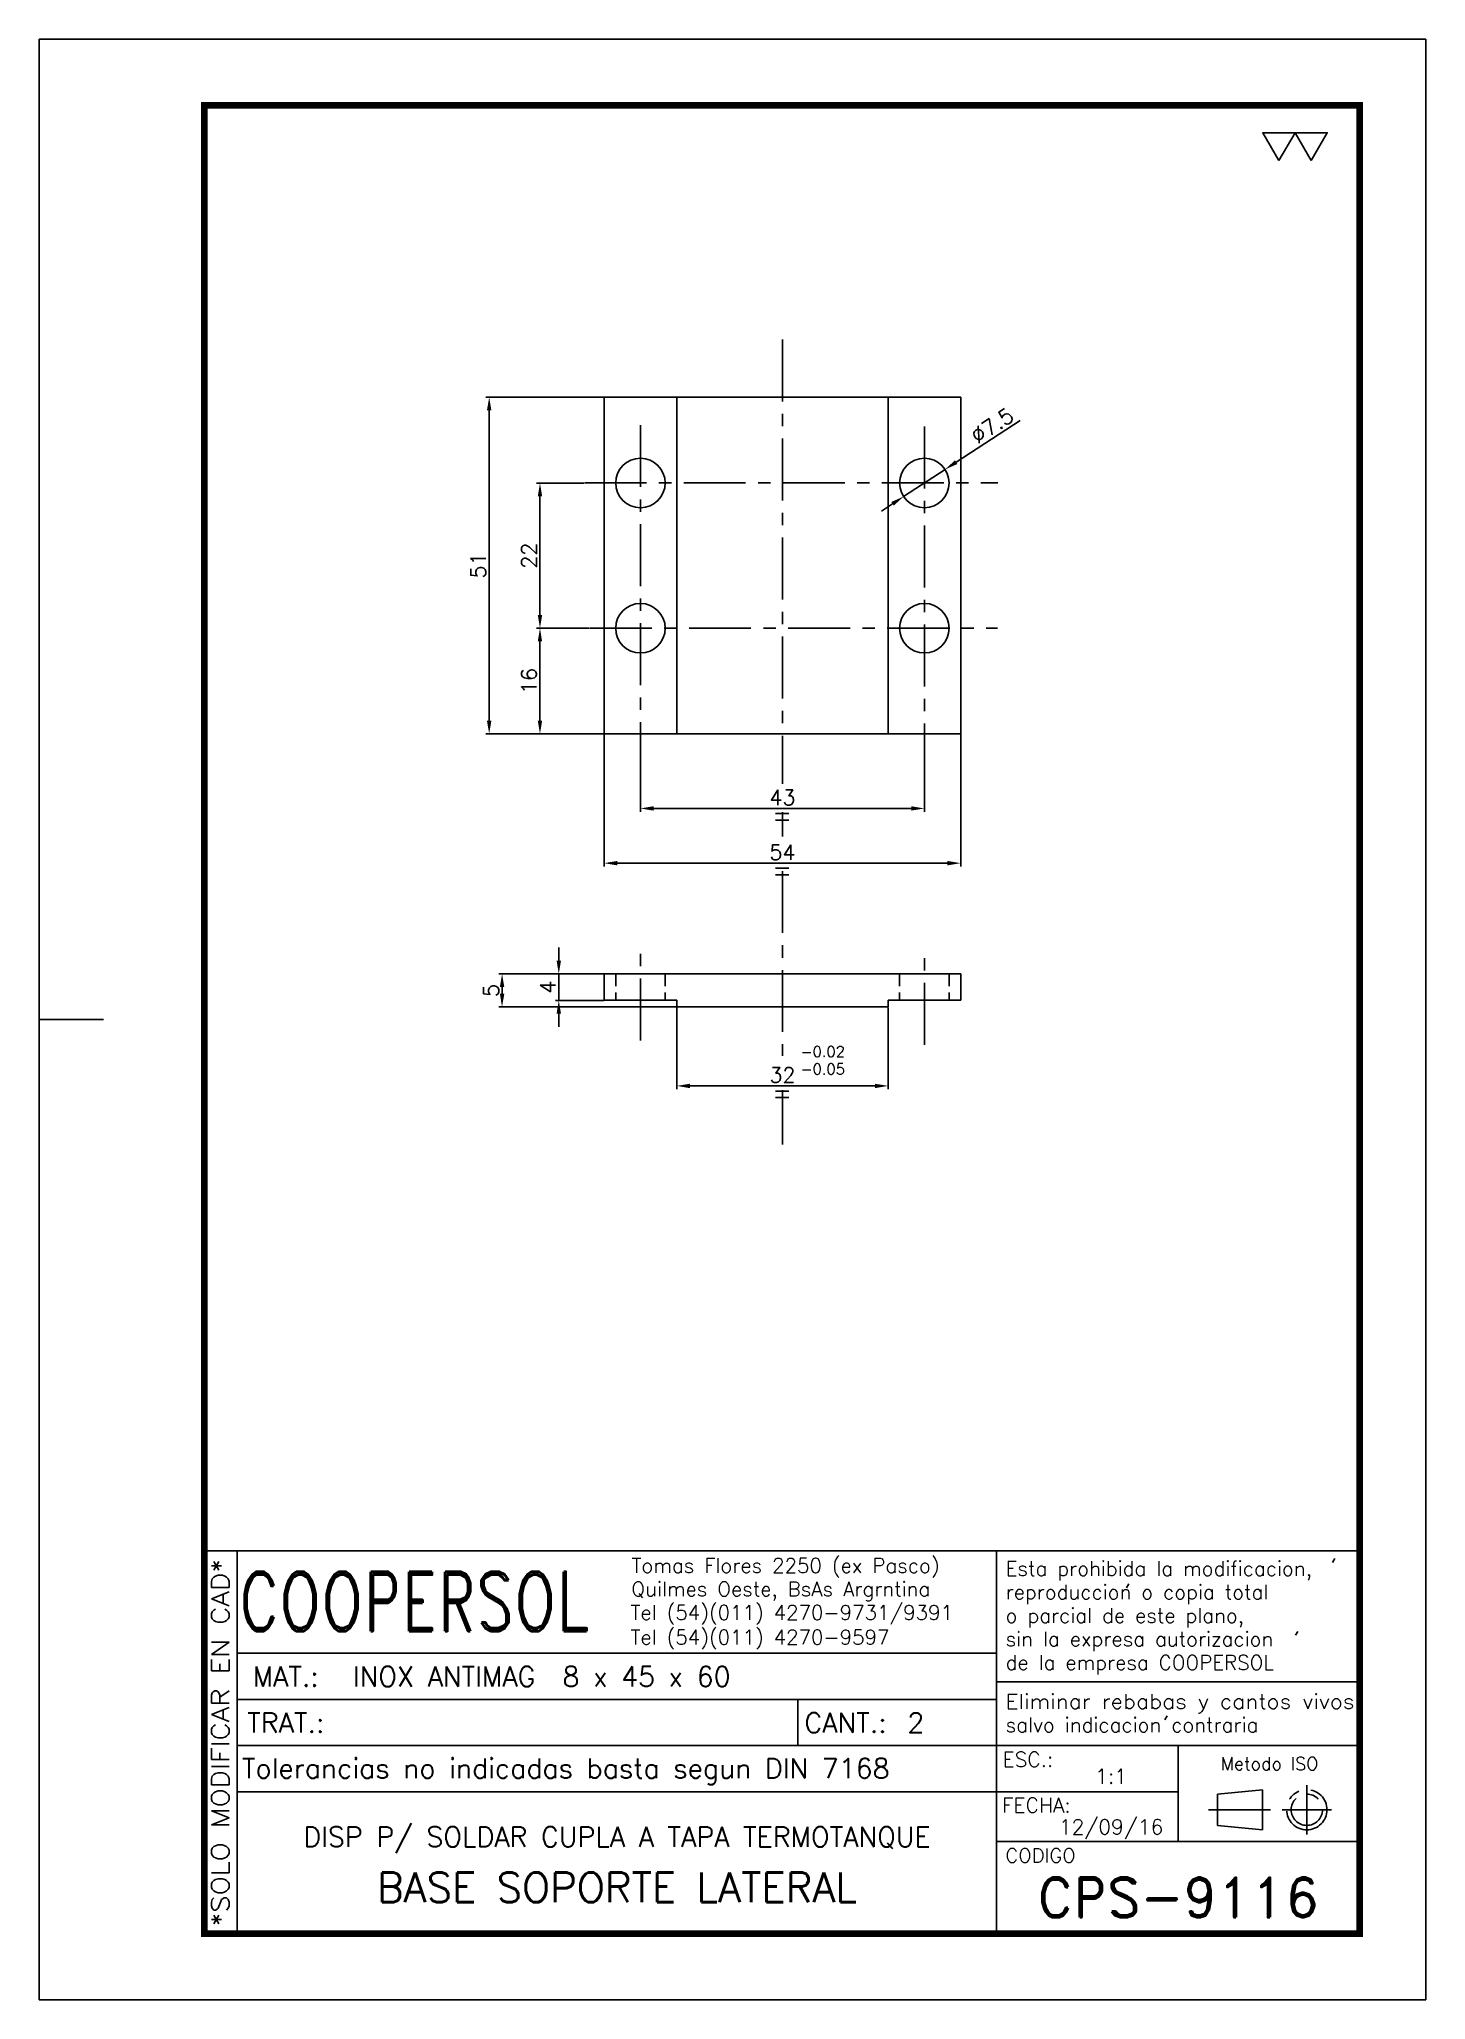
# Model space of a CAD drawing. Extents: x 0 to 210, y 0 to 297.
import ezdxf
from ezdxf.enums import TextEntityAlignment as Align

# ---------------------------------------------------------------- set-up
doc = ezdxf.new("R2010")
doc.units = 0
doc.header["$LTSCALE"] = 7.5
doc.header["$MEASUREMENT"] = 0
doc.linetypes.add('CENTER', pattern=[2, 1.25, -0.25, 0.25, -0.25])
doc.linetypes.add('HIDDEN', pattern=[0.375, 0.25, -0.125])
doc.layers.get('0').update_dxf_attribs({"linetype": 'CONTINUOUS'})
doc.layers.get('DEFPOINTS').update_dxf_attribs({"linetype": 'CONTINUOUS'})
for name, color, linetype in [('0-CO', 3, 'CONTINUOUS'), ('1', 1, 'CENTER'), ('CL', 1, 'CENTER'), ('CO', 3, 'CONTINUOUS'), ('OC', 1, 'HIDDEN')]:
    doc.layers.add(name, color=color, linetype=linetype)
doc.styles.add('ROMAND', font='ROMAND')
doc.styles.add('ROMANS', font='ROMANS.SHX')
doc.dimstyles.new('1', dxfattribs={"dimtxt": 2.3, "dimasz": 2, "dimexe": 0.5, "dimexo": 0.0625, "dimgap": 0.5, "dimtad": 1, "dimdec": 4, "dimdsep": 46, "dimtxsty": 'ROMANS', "dimcen": -2, "dimclrt": 7, "dimadec": 0, "dimazin": 0, "dimtfac": 0.869565, "dimtdec": 4, "dimtmove": 0, "dimatfit": 3, "dimfxl": 1, "dimtolj": 1, "dimarcsym": 0})

# ---------------------------------------------------------------- blocks, each defined once
blk = doc.blocks.new('A4G')
blk.add_line((0, 148.5), (9.75, 148.5))
blk.add_lwpolyline([(0, 297), (210, 297), (210, 0), (0, 0)], close=True)
at = {"const_width": 1}
blk.add_lwpolyline([(25, 287), (200, 287), (200, 10), (25, 10)], close=True, dxfattribs=at)
blk = doc.blocks.new('*D3')
at = {"layer": 'CO', "color": 0, "lineweight": -2}
for p, q in [((78.69, 157.4), (78.69, 159.4)), ((85.5, 155.4), (78.19, 155.4)), ((78.69, 151.4), (78.69, 155.4)), ((85.5, 151.4), (78.19, 151.4)), ((78.69, 149.4), (78.69, 147.4))]:
    blk.add_line(p, q, dxfattribs=at)
at = {"layer": 'CO', "color": 0}
for points in [[(78.36, 157.4), (79.02, 157.4), (78.69, 155.4)], [(78.36, 149.4), (79.02, 149.4), (78.69, 151.4)]]:
    blk.add_solid(points, dxfattribs=at)
at = {"layer": 'DEFPOINTS', "color": 0}
for p in [(78.69, 155.4), (85.56, 155.4), (85.56, 151.4)]:
    blk.add_point(p, dxfattribs=at)
at = {"layer": 'CO', "color": 7, "insert": (77.04, 153.4), "char_height": 2.3, "attachment_point": 5, "rotation": 90, "style": 'ROMANS'}
blk.add_mtext('\\A1;4', dxfattribs=at)
blk = doc.blocks.new('*D4')
at = {"layer": 'CO', "color": 0, "lineweight": -2}
for p, q in [((85.43, 155.4), (69.6, 155.4)), ((70.1, 152.4), (70.1, 153.4)), ((96.5, 150.4), (69.6, 150.4))]:
    blk.add_line(p, q, dxfattribs=at)
at = {"layer": 'CO', "color": 0}
for points in [[(69.77, 153.4), (70.44, 153.4), (70.1, 155.4)], [(69.77, 152.4), (70.44, 152.4), (70.1, 150.4)]]:
    blk.add_solid(points, dxfattribs=at)
at = {"layer": 'DEFPOINTS', "color": 0}
for p in [(70.1, 155.4), (85.5, 155.4), (96.56, 150.4)]:
    blk.add_point(p, dxfattribs=at)
at = {"layer": 'CO', "color": 7, "insert": (68.45, 152.9), "char_height": 2.3, "attachment_point": 5, "rotation": 90, "style": 'ROMANS'}
blk.add_mtext('\\A1;5', dxfattribs=at)
blk = doc.blocks.new('*D5')
at = {"layer": 'CO', "color": 0, "lineweight": -2}
for p, q in [((96.56, 150.34), (96.56, 137.94)), ((128.56, 150.34), (128.56, 137.94)), ((98.56, 138.44), (126.56, 138.44))]:
    blk.add_line(p, q, dxfattribs=at)
at = {"layer": 'CO', "color": 0}
for points in [[(98.56, 138.77), (98.56, 138.1), (96.56, 138.44)], [(126.56, 138.77), (126.56, 138.1), (128.56, 138.44)]]:
    blk.add_solid(points, dxfattribs=at)
at = {"layer": 'DEFPOINTS', "color": 0}
for p in [(96.56, 150.4), (128.56, 150.4), (128.56, 138.44)]:
    blk.add_point(p, dxfattribs=at)
at = {"layer": 'CO', "color": 7, "insert": (112.56, 140.09), "char_height": 2.3, "attachment_point": 5, "style": 'ROMANS'}
blk.add_mtext('\\A1;32', dxfattribs=at)
blk = doc.blocks.new('*D6')
at = {"layer": 'CO', "color": 0, "lineweight": -2}
for p, q in [((91.06, 187.17), (91.06, 179.97)), ((134.06, 186.52), (134.06, 179.97)), ((93.06, 180.47), (132.06, 180.47))]:
    blk.add_line(p, q, dxfattribs=at)
at = {"layer": 'CO', "color": 0}
for points in [[(93.06, 180.81), (93.06, 180.14), (91.06, 180.47)], [(132.06, 180.81), (132.06, 180.14), (134.06, 180.47)]]:
    blk.add_solid(points, dxfattribs=at)
at = {"layer": 'DEFPOINTS', "color": 0}
for p in [(91.06, 187.23), (134.06, 186.58), (134.06, 180.47)]:
    blk.add_point(p, dxfattribs=at)
at = {"layer": 'CO', "color": 7, "insert": (112.56, 182.12), "char_height": 2.3, "attachment_point": 5, "style": 'ROMANS'}
blk.add_mtext('\\A1;43', dxfattribs=at)
blk = doc.blocks.new('*D7')
at = {"layer": 'CO', "color": 0, "lineweight": -2}
for p, q in [((83.36, 207.77), (75.34, 207.77)), ((75.84, 193.77), (75.84, 205.77)), ((85.5, 191.77), (75.34, 191.77))]:
    blk.add_line(p, q, dxfattribs=at)
at = {"layer": 'CO', "color": 0}
for points in [[(75.51, 205.77), (76.17, 205.77), (75.84, 207.77)], [(75.51, 193.77), (76.17, 193.77), (75.84, 191.77)]]:
    blk.add_solid(points, dxfattribs=at)
at = {"layer": 'DEFPOINTS', "color": 0}
for p in [(75.84, 207.77), (83.42, 207.77), (85.56, 191.77)]:
    blk.add_point(p, dxfattribs=at)
at = {"layer": 'CO', "color": 7, "insert": (74.19, 199.77), "char_height": 2.3, "attachment_point": 5, "rotation": 90, "style": 'ROMANS'}
blk.add_mtext('\\A1;16', dxfattribs=at)
blk = doc.blocks.new('*D8')
at = {"layer": 'CO', "color": 0, "lineweight": -2}
for p, q in [((82.55, 229.77), (75.34, 229.77)), ((75.84, 209.77), (75.84, 227.77)), ((83.36, 207.77), (75.34, 207.77))]:
    blk.add_line(p, q, dxfattribs=at)
at = {"layer": 'CO', "color": 0}
for points in [[(75.51, 227.77), (76.17, 227.77), (75.84, 229.77)], [(75.51, 209.77), (76.17, 209.77), (75.84, 207.77)]]:
    blk.add_solid(points, dxfattribs=at)
at = {"layer": 'DEFPOINTS', "color": 0}
for p in [(75.84, 229.77), (82.62, 229.77), (83.42, 207.77)]:
    blk.add_point(p, dxfattribs=at)
at = {"layer": 'CO', "color": 7, "insert": (74.19, 218.77), "char_height": 2.3, "attachment_point": 5, "rotation": 90, "style": 'ROMANS'}
blk.add_mtext('\\A1;22', dxfattribs=at)
blk = doc.blocks.new('*D9')
at = {"layer": 'CO', "color": 0, "lineweight": -2}
for p, q in [((85.5, 242.77), (67.65, 242.77)), ((68.15, 240.77), (68.15, 193.77)), ((85.5, 191.77), (67.65, 191.77))]:
    blk.add_line(p, q, dxfattribs=at)
at = {"layer": 'CO', "color": 0}
for points in [[(67.81, 240.77), (68.48, 240.77), (68.15, 242.77)], [(67.81, 193.77), (68.48, 193.77), (68.15, 191.77)]]:
    blk.add_solid(points, dxfattribs=at)
at = {"layer": 'DEFPOINTS', "color": 0}
for p in [(85.56, 242.77), (68.15, 191.77), (85.56, 191.77)]:
    blk.add_point(p, dxfattribs=at)
at = {"layer": 'CO', "color": 7, "insert": (66.5, 217.27), "char_height": 2.3, "attachment_point": 5, "rotation": 90, "style": 'ROMANS'}
blk.add_mtext('\\A1;51', dxfattribs=at)
blk = doc.blocks.new('*D10')
at = {"layer": 'CO', "color": 0, "lineweight": -2}
for p, q in [((85.56, 191.71), (85.56, 171.68)), ((139.56, 191.71), (139.56, 171.68)), ((87.56, 172.18), (137.56, 172.18))]:
    blk.add_line(p, q, dxfattribs=at)
at = {"layer": 'CO', "color": 0}
for points in [[(87.56, 172.52), (87.56, 171.85), (85.56, 172.18)], [(137.56, 172.52), (137.56, 171.85), (139.56, 172.18)]]:
    blk.add_solid(points, dxfattribs=at)
at = {"layer": 'DEFPOINTS', "color": 0}
for p in [(85.56, 191.77), (139.56, 191.77), (139.56, 172.18)]:
    blk.add_point(p, dxfattribs=at)
at = {"layer": 'CO', "color": 7, "insert": (112.56, 173.83), "char_height": 2.3, "attachment_point": 5, "style": 'ROMANS'}
blk.add_mtext('\\A1;54', dxfattribs=at)
blk = doc.blocks.new('*D11')
at = {"layer": 'CO', "color": 0, "lineweight": -2}
for p, q in [((148.55, 239.26), (138.87, 232.92)), ((130.92, 227.72), (137.2, 231.83)), ((129.25, 226.62), (127.57, 225.53))]:
    blk.add_line(p, q, dxfattribs=at)
at = {"layer": 'CO', "color": 0}
for points in [[(138.69, 233.2), (139.05, 232.64), (137.2, 231.83)], [(129.06, 226.9), (129.43, 226.35), (130.92, 227.72)]]:
    blk.add_solid(points, dxfattribs=at)
at = {"layer": 'DEFPOINTS', "color": 0}
for p in [(137.2, 231.83), (130.92, 227.72)]:
    blk.add_point(p, dxfattribs=at)
at = {"layer": 'CO', "color": 7, "insert": (144.34, 238.47), "char_height": 2.3, "attachment_point": 5, "rotation": 33.196, "style": 'ROMANS'}
blk.add_mtext('\\A1;∅7.5', dxfattribs=at)
blk = doc.blocks.new('TOL')
at = {"layer": '0-CO', "style": 'ROMANS'}
for tag, p in [('TOLSUP', (2.34, 3.94)), ('TOLINF', (2.34, 1.29))]:
    blk.add_attdef(tag, p, '', height=1.64, dxfattribs=at)
blk = doc.blocks.new('COOPERSOLROT-02')
for p, q in [((0, 58), (175, 58)), ((0, 0), (0, 58)), ((5, 0), (5, 58)), ((120, 0), (120, 58)), ((175, 0), (175, 58)), ((5, 42.5), (120, 42.5)), ((120, 38.19), (175, 38.19)), ((5, 35.5), (120, 35.5)), ((89.89, 28.5), (89.89, 35.5)), ((5, 28.5), (175, 28.5)), ((147.5, 14), (147.5, 28.5)), ((147.5, 21.5), (5, 21.5)), ((120, 14), (175, 14)), ((0, 0), (175, 0))]:
    blk.add_line(p, q)
at = {"color": 1, "linetype": 'CENTER'}
blk.add_line((166.98, 22.51), (166.98, 15.06), dxfattribs=at)
for points in [[(152.09, 18.79), (161.93, 18.79)], [(163.26, 18.79), (170.71, 18.79)]]:
    blk.add_lwpolyline(points, dxfattribs=at)
at = {"layer": '1'}
for points in [[(170.85, 56.26), (171.21, 56.85)], [(139.66, 52.43), (140.02, 53.02)], [(165.28, 45.22), (165.64, 45.81)], [(145.46, 32.42), (145.82, 33.01)]]:
    blk.add_lwpolyline(points, dxfattribs=at)
blk.add_lwpolyline([(160.25, 18.79), (160.25, 21.83), (153.47, 21.16), (153.47, 16.41), (160.25, 15.74)], close=True, dxfattribs=at)
for radius in [3.05, 2.37]:
    blk.add_circle((166.98, 18.79), radius, dxfattribs=at)
at = {"style": 'ROMANS', "width": 0.996387}
blk.add_text('*SOLO MODIFICAR EN CAD*', height=2.7, rotation=90, dxfattribs=at).set_placement((3.77, 1.09), (3.77, 56.81), align=Align.FIT)
at = {"style": 'ROMAND', "width": 0.75}
blk.add_text('COOPERSOL', height=9, dxfattribs=at).set_placement((5.26, 45.85))
at = {"style": 'ROMANS'}
for s, p in [('MAT.:', (7.32, 37.47)), ('TRAT.:', (6.5, 30.47)), ('CANT.:', (90.89, 30.47)), ('Tolerancias no indicadas basta segun DIN 7168', (5.7, 23.56))]:
    blk.add_text(s, height=3, dxfattribs=at).set_placement(p)
for tag, height, style, p in [('CONJUNTO', 2.3, 'ROMANS', (62.5, 17.5)), ('SUBCONJUNTO', 3, 'ROMANS', (62.5, 11.5)), ('DENOMINACION', 4.5, 'ROMANS', (62.5, 4.75)), ('COD-PLA', 6, 'ROMAND', (147.5, 5.5))]:
    blk.add_attdef(tag, text='', height=height, dxfattribs=dict(style=style)).set_placement(p, align=Align.MIDDLE)
at = {"layer": '1', "style": 'ROMANS'}
for s, height, p in [('Tomas Flores 2250 (ex Pasco)', 2.2, (64.69, 54.68)), ('Esta prohibida la modificacion,', 2.2, (121.36, 54.23)), ('Quilmes Oeste, BsAs Argrntina', 2.2, (64.69, 51.12)), ('reproduccion o copia total', 2.2, (121.36, 50.67)), ('Tel (54)(011) 4270-9731/9391', 2.2, (64.55, 47.56)), ('o parcial de este plano,', 2.2, (121.36, 47.11)), ('Tel (54)(011) 4270-9597', 2.2, (64.55, 43.83)), ('sin la expresa autorizacion ', 2.2, (121.36, 43.55)), ('de la empresa COOPERSOL', 2.2, (121.36, 39.99)), ('salvo indicacion contraria', 2.2, (121.36, 30.54)), ('ESC.:', 2.25, (120.89, 25.29)), ('FECHA:', 2.25, (120.81, 18.36)), ('CODIGO', 2.16, (121.33, 10.78))]:
    blk.add_text(s, height=height, dxfattribs=at).set_placement(p)
at = {"layer": '1', "style": 'ROMANS', "width": 0.96139}
blk.add_text('Eliminar rebabas y cantos vivos', height=2.2, dxfattribs=at).set_placement((121.34, 34.1), (174.21, 34.1), align=Align.FIT)
at = {"layer": '1', "style": 'ROMANS'}
blk.add_text('Metodo ISO', height=1.948, dxfattribs=at).set_placement((161.34, 25.77), align=Align.MIDDLE)
for tag, p in [('MAT', (22.51, 37.47)), ('TRAT', (22.51, 30.47)), ('CANT', (106.49, 30.47))]:
    blk.add_attdef(tag, p, '', height=3, dxfattribs=at)
for tag, p in [('ESC', (137.33, 22.73)), ('FECHA', (137.33, 15.06))]:
    blk.add_attdef(tag, text='', height=2.25, dxfattribs=at).set_placement(p, align=Align.CENTER)

msp = doc.modelspace()

# ---------------------------------------------------------------- linework, layer by layer
for p, q in [((85.55874, 242.77285), (139.55874, 242.77285)), ((85.55874, 242.77285), (85.55874, 191.77285)), ((96.55874, 242.77285), (96.55874, 191.77285)), ((128.55874, 242.77285), (128.55874, 191.77285)), ((139.55874, 242.77285), (139.55874, 191.77285)), ((85.55874, 191.77285), (139.55874, 191.77285)), ((85.55874, 151.40486), (85.55874, 155.40486)), ((139.55874, 155.40486), (85.55874, 155.40486)), ((139.55874, 151.40486), (139.55874, 155.40486)), ((96.55874, 151.40486), (85.55874, 151.40486)), ((96.55874, 150.40486), (96.55874, 151.40486)), ((128.55874, 150.40486), (96.55874, 150.40486)), ((128.55874, 150.40486), (128.55874, 151.40486)), ((139.55874, 151.40486), (128.55874, 151.40486))]:
    msp.add_line(p, q)
for centre in [(91.05874, 229.77285), (134.05874, 229.77285), (91.05874, 207.77285), (134.05874, 207.77285)]:
    msp.add_circle(centre, 3.75)
at = {"layer": 'CL'}
for p, q in [((112.55874, 251.49484), (112.55874, 184.18632)), ((91.05874, 238.54322), (91.05874, 187.23183)), ((134.05874, 238.33044), (134.05874, 186.5845)), ((82.61642, 229.77285), (145.19651, 229.77285)), ((83.42209, 207.77285), (145.12182, 207.77285)), ((112.55874, 179.92785), (112.55874, 176.22483)), ((112.55874, 170.99174), (112.55874, 142.99039)), ((91.05874, 145.31982), (91.05874, 158.59312)), ((134.05874, 144.6725), (134.05874, 159.33712)), ((112.55874, 137.7977), (112.55874, 129.57701))]:
    msp.add_line(p, q, dxfattribs=at)
at = {"layer": 'CO'}
for p, q in [((113.53065, 179.70048), (111.53053, 179.70048)), ((113.53065, 178.70048), (111.53053, 178.70048)), ((113.53065, 171.40805), (111.53053, 171.40805)), ((113.53065, 170.40805), (111.53053, 170.40805)), ((113.53065, 137.66122), (111.53053, 137.66122)), ((113.53065, 136.66122), (111.53053, 136.66122))]:
    msp.add_line(p, q, dxfattribs=at)
for points in [[(187.74912, 278.60654), (190.19327, 282.83994), (185.30497, 282.83994)], [(192.63743, 278.60654), (195.08158, 282.83994), (190.19327, 282.83994)]]:
    msp.add_lwpolyline(points, close=True, dxfattribs=at)
at = {"layer": 'OC'}
for p, q in [((87.30874, 155.40486), (87.30874, 151.40486)), ((94.80874, 155.40486), (94.80874, 151.40486)), ((130.30874, 155.40486), (130.30874, 151.40486)), ((137.80874, 155.40486), (137.80874, 151.40486))]:
    msp.add_line(p, q, dxfattribs=at)

# ---------------------------------------------------------------- block references
msp.add_blockref('A4G', (0, 0))
ref = msp.add_blockref('COOPERSOLROT-02', (25, 10))
ref.add_attrib('COD-PLA', 'CPS-9116', dxfattribs={"height": 6, "style": 'ROMAND'}).set_placement((172.5, 15.5), align=Align.MIDDLE)
ref.add_attrib('FECHA', '12/09/16', dxfattribs={"layer": '1', "height": 2.25, "style": 'ROMANS'}).set_placement((162.33468, 25.061), align=Align.CENTER)
ref.add_attrib('MAT', 'INOX ANTIMAG  8 x 45 x 60', (47.50529, 47.46815), dxfattribs={"layer": '1', "height": 3, "style": 'ROMANS'})
ref.add_attrib('ESC', '1:1', dxfattribs={"layer": '1', "height": 2.25, "style": 'ROMANS'}).set_placement((162.33468, 32.72855), align=Align.CENTER)
ref.add_attrib('CANT', '2', (131.49059, 40.46815), dxfattribs={"layer": '1', "height": 3, "style": 'ROMANS'})
ref.add_attrib('DENOMINACION', 'BASE SOPORTE LATERAL', dxfattribs={"height": 4.5, "style": 'ROMANS'}).set_placement((87.5, 17.03781), align=Align.MIDDLE)
ref.add_attrib('SUBCONJUNTO', 'DISP P/ SOLDAR CUPLA A TAPA TERMOTANQUE', dxfattribs={"height": 3, "style": 'ROMANS'}).set_placement((87.5, 24.47785), align=Align.MIDDLE)
at = {"layer": 'CO'}
msp.add_blockref('TOL', (112.9571, 138.88033), dxfattribs=at).add_auto_attribs({'TOLINF': '-0.05', 'TOLSUP': '-0.02'})

# ---------------------------------------------------------------- dimensions: what is measured, and where the dimension line sits
for base, p1, p2, picture, middle in [((68.1452, 191.77285), (85.55874, 242.77285), (85.55874, 191.77285), '*D9', (66.4952, 217.27285)), ((75.8401, 207.77285), (85.55874, 191.77285), (83.42209, 207.77285), '*D7', (74.1901, 199.77285)), ((78.68882, 155.40486), (85.55874, 151.40486), (85.55874, 155.40486), '*D3', (77.03882, 153.40486)), ((70.10446, 155.40486), (96.55874, 150.40486), (85.49624, 155.40486), '*D4', (68.45446, 152.90486))]:
    dim = msp.add_linear_dim(base=base, p1=p1, p2=p2, angle=90, dimstyle='1', dxfattribs=at)
    dim.commit()
    dim.dimension.update_dxf_attribs({"geometry": picture, "text_midpoint": middle})
dim = msp.add_diameter_dim_2p(p1=(130.92073, 227.7197), p2=(137.19675, 231.82599), dimstyle='1', dxfattribs=at)
dim.commit()
dim.dimension.update_dxf_attribs({"geometry": '*D11', "text_midpoint": (145.24649, 237.0928), "dimtype": 163})
dim = msp.add_linear_dim(base=(75.8401, 229.77285), p1=(83.42209, 207.77285), p2=(82.61642, 229.77285), angle=90, dimstyle='1', override={"dimtmove": 1}, dxfattribs=at)
dim.commit()
dim.dimension.update_dxf_attribs({"geometry": '*D8', "text_midpoint": (74.1901, 218.77285)})
for base, p1, p2, picture, middle in [((139.55874, 172.18205), (85.55874, 191.77285), (139.55874, 191.77285), '*D10', (112.55874, 173.83205)), ((134.05874, 180.47448), (91.05874, 187.23183), (134.05874, 186.5845), '*D6', (112.55874, 182.12448)), ((128.55874, 138.43523), (96.55874, 150.40486), (128.55874, 150.40486), '*D5', (112.55874, 140.08523))]:
    dim = msp.add_linear_dim(base=base, p1=p1, p2=p2, dimstyle='1', dxfattribs=at)
    dim.commit()
    dim.dimension.update_dxf_attribs({"geometry": picture, "text_midpoint": middle})

doc.saveas('drawing.dxf')
